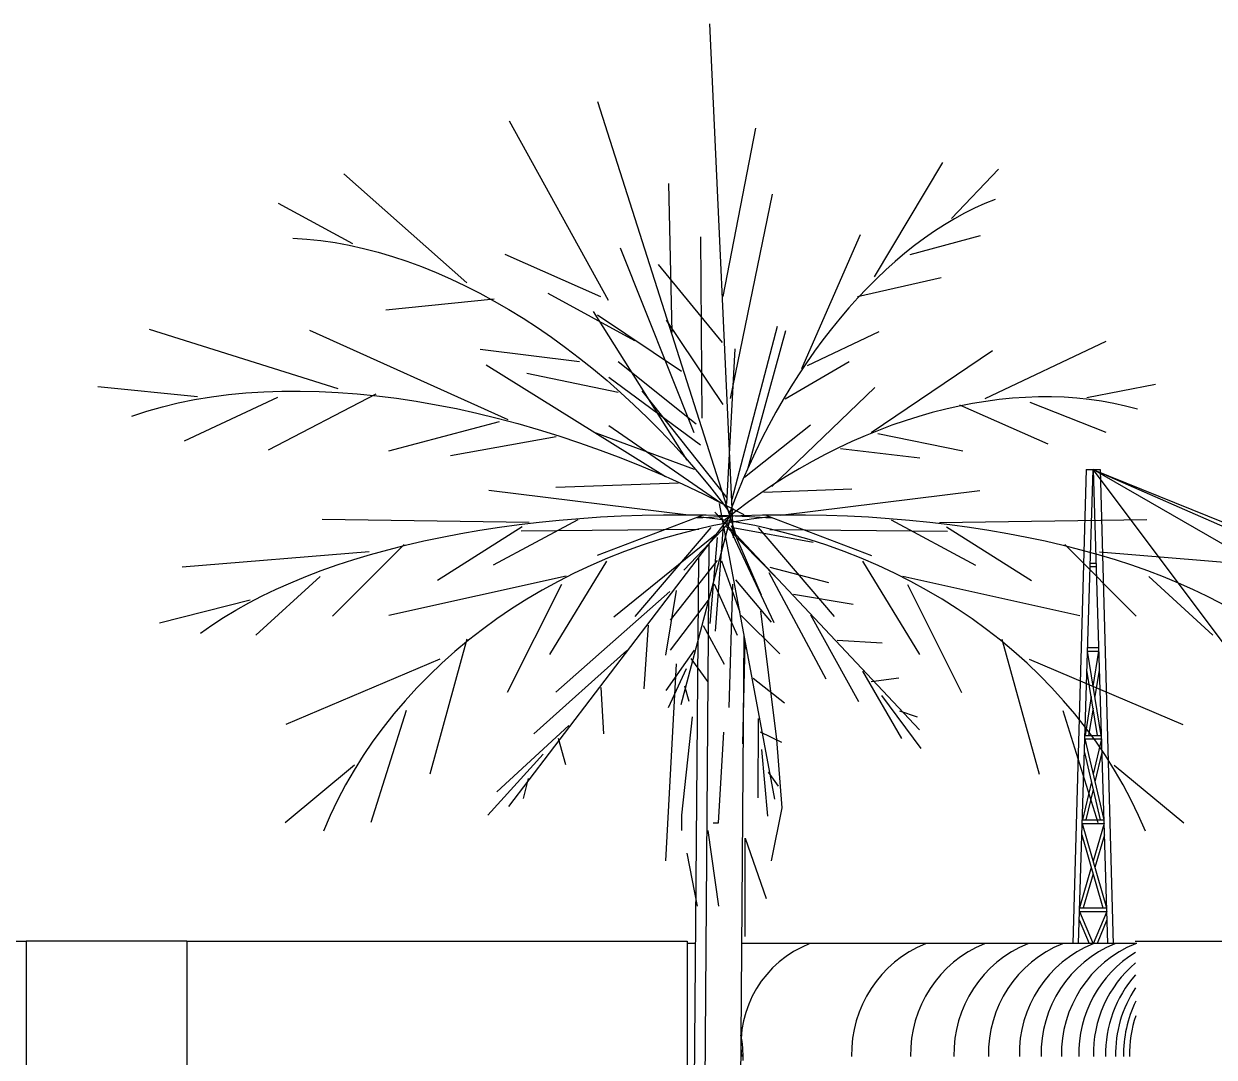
# Model space of a CAD drawing. Extents: x 115 to 1469, y 94 to 338.
# Drawn here: x 140.81 to 157.74, y 252.86 to 267.55 of the extents above; entities that cross this region are included whole.
import ezdxf

# ---------------------------------------------------------------- set-up
doc = ezdxf.new("R2010")
doc.units = 0
doc.layers.get('0').update_dxf_attribs({"linetype": 'CONTINUOUS'})
doc.layers.add('1', color=7, linetype='CONTINUOUS')
doc.layers.add('PAREDE', color=6, linetype='CONTINUOUS')

msp = doc.modelspace()

# ---------------------------------------------------------------- linework, layer by layer
at = {"color": 3}
for p, q in [((150.903, 260.239), (150.569, 267.545)), ((150.946, 260.261), (148.973, 266.435)), ((149.125, 263.611), (147.718, 266.16)), ((150.757, 263.668), (151.222, 266.062)), ((152.907, 263.948), (153.881, 265.574)), ((147.113, 263.865), (145.362, 265.415)), ((154.003, 264.777), (154.668, 265.481)), ((150.032, 263.16), (149.984, 265.276)), ((150.859, 262.22), (151.458, 265.126)), ((145.49, 264.417), (144.435, 264.991)), ((150.46, 261.942), (150.438, 264.516)), ((151.874, 262.645), (152.707, 264.552)), ((153.416, 264.266), (154.413, 264.536)), ((150.344, 261.731), (149.299, 264.358)), ((149.017, 263.665), (147.657, 264.269)), ((150.747, 263.015), (149.836, 264.127)), ((152.668, 263.671), (153.855, 263.939)), ((149.502, 263.042), (148.268, 263.712)), ((147.501, 263.63), (145.961, 263.478)), ((150.243, 261.344), (148.914, 263.457)), ((150.166, 262.602), (148.97, 263.403)), ((150.758, 262.137), (149.949, 263.332)), ((145.283, 262.36), (142.603, 263.202)), ((147.698, 261.916), (144.881, 263.185)), ((150.886, 260.791), (151.528, 263.248)), ((151.113, 261.233), (151.648, 263.185)), ((151.954, 262.688), (152.975, 263.173)), ((154.479, 262.221), (156.2, 263.036)), ((148.713, 262.743), (147.3, 262.915)), ((150.807, 260.728), (150.929, 262.927)), ((152.86, 261.738), (154.586, 262.901)), ((149.936, 261.106), (147.389, 262.696)), ((150.373, 261.855), (149.264, 262.744)), ((151.638, 262.217), (152.549, 262.747)), ((149.262, 262.308), (147.967, 262.576)), ((150.434, 261.559), (149.13, 262.52)), ((143.284, 262.242), (141.867, 262.385)), ((150.812, 260.81), (149.607, 262.328)), ((151.446, 260.972), (152.911, 262.377)), ((155.924, 262.235), (156.9, 262.424)), ((144.423, 262.234), (143.094, 261.613)), ((145.817, 262.282), (144.29, 261.486)), ((154.117, 262.131), (155.373, 261.577)), ((155.118, 262.167), (156.195, 261.742)), ((147.57, 261.887), (145.999, 261.473)), ((150.724, 260.733), (149.131, 261.832)), ((151.061, 261.104), (151.996, 261.848)), ((148.382, 261.676), (146.882, 261.408)), ((150.351, 261.211), (148.953, 261.726)), ((152.957, 261.722), (154.163, 261.476)), ((152.426, 261.51), (153.55, 261.377)), ((150.122, 261.017), (148.378, 260.957)), ((151.333, 260.891), (152.585, 260.936)), ((150.262, 260.564), (147.426, 260.912)), ((151.57, 260.564), (154.406, 260.912)), ((150.894, 260.658), (150.154, 257.869)), ((150.638, 260.605), (153.548, 257.51)), ((150.699, 260.727), (151.484, 256.527)), ((147.999, 260.457), (145.055, 260.499)), ((148.688, 260.495), (147.487, 259.854)), ((150.885, 260.592), (147.706, 256.424)), ((150.458, 260.557), (148.965, 259.988)), ((150.833, 260.451), (150.199, 259.783)), ((151.374, 260.557), (152.867, 259.988)), ((153.144, 260.495), (154.345, 259.854)), ((153.833, 260.457), (156.777, 260.499)), ((147.899, 260.399), (146.694, 259.634)), ((150.411, 260.358), (147.885, 260.334)), ((150.641, 260.28), (149.201, 259.115)), ((150.58, 260.389), (149.499, 259.121)), ((150.754, 260.409), (150.642, 258.912)), ((150.793, 260.406), (151.523, 259.661)), ((150.853, 260.368), (151.477, 259.039)), ((150.869, 260.417), (151.295, 259.43)), ((150.896, 260.388), (152.035, 260.179)), ((151.252, 260.389), (152.333, 259.121)), ((151.421, 260.358), (153.947, 260.334)), ((153.933, 260.399), (155.138, 259.634)), ((146.221, 260.147), (145.203, 259.127)), ((150.553, 260.156), (150.492, 251.997)), ((150.669, 260.246), (150.566, 259.023)), ((155.611, 260.147), (156.629, 259.127)), ((145.726, 260.041), (143.067, 259.824)), ((150.669, 259.919), (150.001, 259.072)), ((150.404, 259.961), (150.342, 252.01)), ((156.106, 260.041), (158.765, 259.824)), ((149.096, 259.908), (148.287, 258.582)), ((150.731, 259.913), (150.995, 259.186)), ((151.421, 259.824), (152.252, 259.605)), ((152.736, 259.908), (153.545, 258.582)), ((145.026, 259.693), (144.113, 258.855)), ((148.523, 259.697), (146.006, 259.138)), ((150.627, 259.588), (150.954, 258.855)), ((150.889, 259.583), (150.836, 257.831)), ((150.932, 259.643), (151.437, 259.04)), ((151.404, 259.748), (152.218, 258.237)), ((153.309, 259.697), (155.826, 259.138)), ((156.806, 259.693), (157.719, 258.855)), ((148.457, 259.578), (147.686, 258.044)), ((150, 259.477), (148.376, 258.049)), ((150.088, 259.491), (149.938, 258.572)), ((151.757, 259.441), (152.604, 259.298)), ((153.375, 259.578), (154.146, 258.044)), ((144.032, 259.355), (142.744, 259.028)), ((150.541, 259.353), (150.005, 258.645)), ((151.012, 259.135), (151.56, 258.592)), ((151.519, 257.373), (151.293, 259.203)), ((151.998, 259.148), (152.681, 257.914)), ((149.692, 258.999), (149.63, 258.094)), ((150.473, 258.994), (150.771, 258.447)), ((147.114, 258.8), (146.586, 256.881)), ((151.05, 258.852), (151.001, 251.952)), ((151.062, 258.755), (151.033, 257.314)), ((152.377, 258.785), (153.018, 258.748)), ((154.718, 258.8), (155.246, 256.881)), ((149.388, 258.639), (148.063, 257.454)), ((150.342, 258.642), (149.939, 258.073)), ((146.728, 258.516), (144.54, 257.587)), ((150.088, 258.45), (149.937, 255.651)), ((150.299, 258.525), (150.533, 258.197)), ((155.104, 258.516), (157.292, 257.587)), ((150.229, 258.379), (149.976, 257.826)), ((151.181, 258.244), (151.626, 257.897)), ((152.739, 258.347), (153.292, 257.39)), ((152.859, 258.2), (153.252, 258.25)), ((149.019, 258.113), (149.053, 257.457)), ((150.205, 258.138), (150.269, 257.918)), ((153.006, 257.999), (153.566, 257.248)), ((146.249, 257.786), (145.749, 256.194)), ((153.264, 257.782), (153.512, 257.696)), ((155.583, 257.786), (156.083, 256.194)), ((148.563, 257.573), (147.539, 256.63)), ((150.314, 257.696), (150.163, 256.297)), ((151.256, 257.674), (151.25, 256.545)), ((148.411, 257.393), (148.514, 257.02)), ((150.69, 256.189), (150.765, 257.481)), ((151.281, 257.484), (151.584, 257.336)), ((151.301, 257.231), (151.387, 256.284)), ((151.594, 256.405), (151.519, 257.373)), ((148.199, 257.164), (147.41, 256.298)), ((145.516, 257.011), (144.529, 256.189)), ((151.395, 256.911), (151.537, 256.712)), ((156.316, 257.011), (157.303, 256.189)), ((147.982, 256.818), (147.914, 256.535)), ((151.443, 255.651), (151.594, 256.405)), ((150.163, 256.297), (150.163, 256.082)), ((150.539, 256.082), (150.69, 255.006)), ((150.615, 256.189), (150.69, 256.189)), ((151.067, 254.575), (151.067, 255.974)), ((151.067, 255.974), (151.368, 255.113)), ((150.238, 255.759), (150.389, 255.006))]:
    msp.add_line(p, q, dxfattribs=at)
for centre, major_axis, ratio, start_param, end_param in [((154.242, 259.576), (2.228, 5.518), 0.593584, 0.501498, 1.649471), ((153.597, 257.378), (4.821, 3.489), 0.703506, 0.501498, 1.649471), ((151.973, 254.212), (7.254, 1.303), 0.860949, 1.492122, 2.640094), ((149.859, 254.212), (-7.254, 1.303), 0.860949, 3.643091, 4.791063)]:
    msp.add_ellipse(centre, major_axis=major_axis, ratio=ratio, start_param=start_param, end_param=end_param, dxfattribs=at)
at = {"color": 3, "extrusion": (0, 0, -1)}
for centre, major_axis, ratio, start_param, end_param in [((147.004, 258.126), (-4.632, 5.688), 0.621303, 0.501498, 1.649471), ((148.311, 256.493), (-7.957, 3.839), 0.551995, 0.501498, 1.649471), ((150.646, 256.831), (-8.418, 0.298), 0.442679, 0.501498, 1.649471), ((151.186, 256.831), (8.418, 0.298), 0.442679, 4.633715, 5.781687)]:
    msp.add_ellipse(centre, major_axis=major_axis, ratio=ratio, start_param=start_param, end_param=end_param, dxfattribs=at)
at = {"layer": '1', "color": 1}
for p, q in [((155.915, 261.211), (155.729, 254.473)), ((155.809, 254.473), (156.015, 261.211)), ((155.915, 261.211), (156.115, 261.211)), ((156.015, 261.211), (171.29, 254.507)), ((167.665, 254.507), (156.015, 261.211)), ((172.588, 254.507), (156.016, 261.208)), ((156.016, 261.208), (161.035, 254.507)), ((156.016, 261.208), (156.222, 254.473)), ((156.115, 261.211), (156.302, 254.463)), ((155.973, 259.832), (156.058, 259.832)), ((155.975, 259.882), (156.056, 259.882)), ((156.131, 257.432), (155.936, 258.632)), ((155.936, 258.632), (156.094, 258.632)), ((155.938, 258.682), (156.093, 258.682)), ((156.094, 258.632), (156.013, 258.13)), ((156.079, 257.432), (155.928, 258.36)), ((156.103, 258.36), (156.042, 257.984)), ((155.989, 257.984), (155.9, 257.432)), ((156.015, 257.821), (155.952, 257.432)), ((155.898, 257.382), (156.133, 257.382)), ((155.898, 257.382), (156.168, 256.232)), ((155.9, 257.432), (156.131, 257.432)), ((156.133, 257.382), (156.015, 256.883)), ((155.892, 257.189), (156.117, 256.232)), ((156.139, 257.189), (156.041, 256.773)), ((155.99, 256.773), (155.863, 256.232)), ((156.015, 256.664), (155.914, 256.232)), ((155.863, 256.232), (156.168, 256.232)), ((155.861, 256.182), (156.206, 254.982)), ((155.861, 256.182), (156.17, 256.182)), ((156.17, 256.182), (156.015, 255.646)), ((155.856, 256.019), (156.154, 254.982)), ((156.175, 256.019), (156.041, 255.556)), ((155.989, 255.556), (155.824, 254.982)), ((156.015, 255.466), (155.876, 254.982)), ((155.823, 254.932), (156.015, 254.47)), ((155.823, 254.932), (156.208, 254.932)), ((155.824, 254.982), (156.206, 254.982)), ((156.208, 254.932), (156.015, 254.47)), ((155.819, 254.811), (155.96, 254.473)), ((156.212, 254.811), (156.071, 254.473)), ((156.615, 254.507), (172.917, 254.507))]:
    msp.add_line(p, q, dxfattribs=at)
at = {"layer": '1', "color": 21}
for p, q in [((155.876, 259.882), (155.879, 259.882)), ((150.361, 254.473), (150.244, 254.473)), ((151.041, 254.473), (151.019, 254.473)), ((156.638, 254.473), (151.041, 254.473)), ((155.969, 254.452), (155.969, 254.45))]:
    msp.add_line(p, q, dxfattribs=at)
at = {"layer": '1', "color": 6}
for p, q in [((130.794, 254.507), (140.847, 254.507)), ((140.847, 254.507), (140.847, 248.907))]:
    msp.add_line(p, q, dxfattribs=at)
at = {"layer": '1', "color": 2}
for p, q in [((143.132, 254.507), (140.847, 254.507)), ((143.132, 254.507), (143.132, 248.907)), ((143.132, 254.507), (150.244, 254.507)), ((150.244, 254.507), (150.244, 248.907))]:
    msp.add_line(p, q, dxfattribs=at)
at = {"layer": '1', "color": 21}
for centre, radius, start, end in [((152.548, 253.04), 1.539, 111.3888, 186.3637), ((154.274, 252.907), 1.692, 112.2716, 181.2817), ((155.112, 252.907), 1.692, 112.2716, 181.2817), ((155.728, 252.907), 1.692, 112.2716, 181.2817), ((156.219, 252.907), 1.692, 112.2716, 181.2817), ((156.658, 252.907), 1.692, 112.2715, 181.2817), ((156.967, 252.907), 1.692, 112.2715, 181.2817), ((157.257, 252.907), 1.692, 112.2715, 181.2817), ((157.503, 252.907), 1.692, 121.5896, 181.2817), ((157.71, 252.907), 1.692, 130.2402, 181.2817), ((157.884, 252.907), 1.692, 138.4074, 181.2817), ((158.026, 252.907), 1.692, 146.2277, 181.2817), ((158.14, 252.907), 1.692, 153.817, 181.2817), ((158.225, 252.907), 1.692, 161.3034, 181.2817), ((149.349, 252.85), 1.692, 358.7183, 11.0625)]:
    msp.add_arc(centre, radius, start, end, dxfattribs=at)
at = {"layer": 'PAREDE'}
msp.add_line((150.094, 263.499), (150.094, 263.498), dxfattribs=at)

doc.saveas('drawing.dxf')
